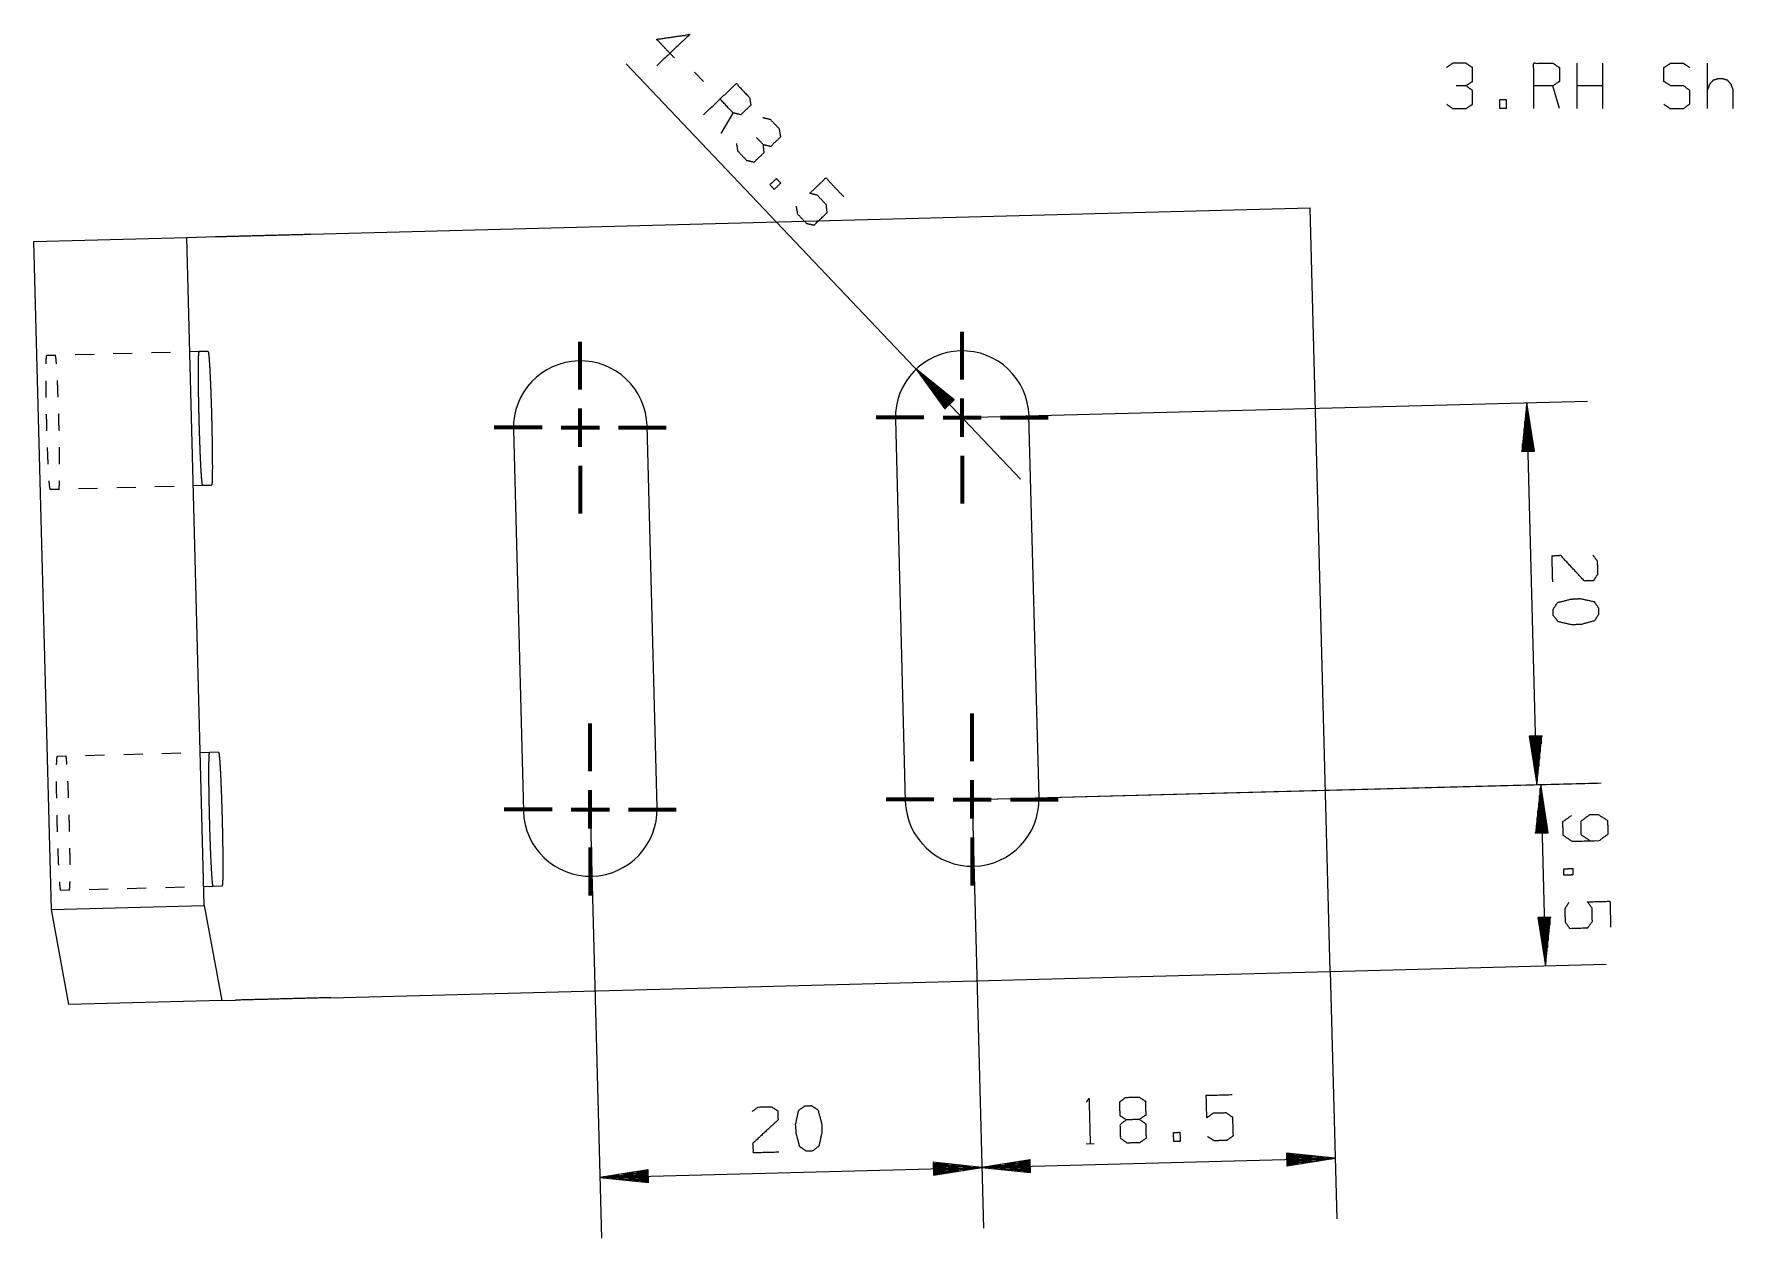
# Model space of a CAD drawing. Header units: millimetres. Extents: x 0 to 210, y 0 to 297.
# Drawn here: x 48.8 to 137.7, y 179 to 242 of the extents above; entities that cross this region are included whole.
import ezdxf

# ---------------------------------------------------------------- set-up
doc = ezdxf.new("R2010")
doc.units = ezdxf.units.MM
doc.layers.add('1', color=7, linetype='Continuous', true_color=0xffffff)

msp = doc.modelspace()

# ---------------------------------------------------------------- linework, layer by layer
at = {"layer": '1', "color": 13, "linetype": 'Continuous', "lineweight": 18}
for p, q in [((100.433, 218.705), (79.784, 240.46)), ((96.959, 222.85), (94.968, 224.462)), ((94.968, 224.462), (96.474, 222.39)), ((96.698, 222.602), (95.083, 224.305)), ((96.735, 222.637), (95.119, 224.34)), ((96.662, 222.567), (95.311, 223.99)), ((96.772, 222.672), (95.422, 224.095)), ((96.625, 222.532), (95.54, 223.675)), ((96.809, 222.707), (95.724, 223.85)), ((96.588, 222.497), (95.769, 223.36)), ((96.846, 222.742), (96.027, 223.605)), ((96.883, 222.777), (96.329, 223.36)), ((96.551, 222.462), (95.998, 223.045)), ((96.514, 222.427), (96.227, 222.73)), ((96.477, 222.392), (96.455, 222.416)), ((96.477, 222.392), (96.455, 222.416)), ((96.474, 222.39), (96.959, 222.85)), ((96.919, 222.812), (96.632, 223.115)), ((96.956, 222.847), (96.934, 222.87)), ((96.956, 222.847), (96.934, 222.87)), ((97.378, 221.923), (130.112, 222.781)), ((126.938, 222.698), (126.67, 220.15)), ((126.979, 220.158), (126.917, 222.504)), ((127.339, 220.167), (126.938, 222.698)), ((127.461, 202.704), (126.938, 222.698)), ((127.03, 220.159), (126.968, 222.505)), ((126.877, 220.155), (126.836, 221.73)), ((126.928, 220.156), (126.877, 222.117)), ((127.08, 220.16), (127.029, 222.121)), ((127.131, 220.162), (127.09, 221.737)), ((126.776, 220.152), (126.755, 220.956)), ((126.827, 220.154), (126.795, 221.343)), ((127.182, 220.163), (127.151, 221.352)), ((127.233, 220.164), (127.212, 220.968)), ((127.284, 220.166), (127.273, 220.583)), ((126.67, 220.15), (127.339, 220.167)), ((126.674, 220.15), (126.673, 220.182)), ((126.674, 220.15), (126.673, 220.182)), ((126.725, 220.151), (126.714, 220.569)), ((127.334, 220.167), (127.334, 220.199)), ((127.334, 220.167), (127.334, 220.199)), ((127.729, 205.252), (127.061, 205.235)), ((127.061, 205.235), (127.461, 202.704)), ((127.065, 205.235), (127.066, 205.203)), ((127.065, 205.235), (127.066, 205.203)), ((127.116, 205.236), (127.126, 204.819)), ((127.166, 205.238), (127.187, 204.434)), ((127.217, 205.239), (127.248, 204.05)), ((127.268, 205.24), (127.309, 203.665)), ((127.319, 205.242), (127.37, 203.281)), ((127.369, 205.243), (127.431, 202.897)), ((127.42, 205.244), (127.482, 202.898)), ((127.461, 202.704), (127.729, 205.252)), ((127.471, 205.246), (127.522, 203.285)), ((127.522, 205.247), (127.563, 203.672)), ((127.573, 205.248), (127.604, 204.059)), ((127.623, 205.25), (127.644, 204.446)), ((127.674, 205.251), (127.685, 204.833)), ((127.725, 205.252), (127.726, 205.22)), ((127.725, 205.252), (127.726, 205.22)), ((97.901, 201.93), (130.836, 202.793)), ((97.901, 201.93), (130.635, 202.788)), ((97.901, 201.93), (98.489, 179.484)), ((97.901, 201.93), (98.489, 179.485)), ((127.662, 202.71), (127.394, 200.162)), ((127.652, 200.169), (127.601, 202.129)), ((127.703, 200.17), (127.641, 202.516)), ((128.063, 200.179), (127.662, 202.71)), ((127.662, 202.71), (127.91, 193.213)), ((127.754, 200.171), (127.692, 202.517)), ((127.804, 200.173), (127.753, 202.133)), ((77.908, 201.407), (78.496, 178.96)), ((127.551, 200.166), (127.519, 201.355)), ((127.601, 200.167), (127.56, 201.742)), ((127.855, 200.174), (127.814, 201.749)), ((127.906, 200.175), (127.875, 201.364)), ((127.394, 200.162), (128.063, 200.179)), ((127.398, 200.162), (127.397, 200.194)), ((127.398, 200.162), (127.397, 200.194)), ((127.449, 200.163), (127.438, 200.581)), ((127.5, 200.165), (127.479, 200.968)), ((127.957, 200.177), (127.936, 200.98)), ((128.008, 200.178), (127.997, 200.595)), ((128.058, 200.179), (128.057, 200.211)), ((128.058, 200.179), (128.057, 200.211)), ((128.178, 195.761), (127.51, 195.743)), ((127.51, 195.743), (127.91, 193.213)), ((127.514, 195.743), (127.515, 195.712)), ((127.514, 195.743), (127.515, 195.712)), ((127.565, 195.745), (127.576, 195.327)), ((127.615, 195.746), (127.636, 194.943)), ((127.666, 195.747), (127.697, 194.558)), ((127.717, 195.749), (127.758, 194.174)), ((127.768, 195.75), (127.819, 193.79)), ((127.819, 195.751), (127.88, 193.405)), ((127.869, 195.753), (127.931, 193.406)), ((127.91, 193.213), (128.178, 195.761)), ((127.92, 195.754), (127.971, 193.794)), ((127.971, 195.755), (128.012, 194.181)), ((128.022, 195.757), (128.053, 194.568)), ((128.072, 195.758), (128.094, 194.955)), ((128.123, 195.759), (128.134, 195.342)), ((128.174, 195.761), (128.175, 195.729)), ((128.174, 195.761), (128.175, 195.729)), ((116.644, 192.918), (131.084, 193.296)), ((116.644, 192.918), (116.983, 179.969)), ((114.352, 183.411), (114.369, 182.742)), ((116.9, 183.143), (114.352, 183.411)), ((114.352, 183.406), (114.384, 183.407)), ((114.352, 183.406), (114.384, 183.407)), ((114.353, 183.356), (114.771, 183.367)), ((114.354, 183.305), (115.158, 183.326)), ((114.356, 183.254), (115.545, 183.285)), ((114.357, 183.203), (115.932, 183.244)), ((78.413, 182.134), (98.406, 182.658)), ((80.943, 182.535), (78.413, 182.134)), ((80.947, 182.378), (79.758, 182.347)), ((80.946, 182.429), (80.143, 182.408)), ((80.945, 182.48), (80.527, 182.469)), ((80.943, 182.531), (80.911, 182.53)), ((80.943, 182.531), (80.911, 182.53)), ((80.961, 181.866), (80.943, 182.535)), ((95.858, 182.926), (95.876, 182.257)), ((98.406, 182.658), (95.858, 182.926)), ((95.858, 182.921), (95.89, 182.922)), ((95.858, 182.921), (95.89, 182.922)), ((95.859, 182.871), (96.277, 182.881)), ((95.861, 182.82), (96.664, 182.841)), ((95.862, 182.769), (97.051, 182.8)), ((95.863, 182.718), (97.438, 182.759)), ((95.865, 182.667), (97.825, 182.719)), ((95.866, 182.617), (98.212, 182.678)), ((95.867, 182.566), (98.214, 182.627)), ((95.869, 182.515), (97.829, 182.566)), ((95.87, 182.464), (97.445, 182.505)), ((95.871, 182.413), (97.06, 182.445)), ((95.873, 182.363), (96.676, 182.384)), ((95.876, 182.257), (98.406, 182.658)), ((98.406, 182.659), (116.9, 183.143)), ((100.936, 183.059), (98.406, 182.659)), ((98.406, 182.659), (100.954, 182.391)), ((100.944, 182.75), (98.598, 182.689)), ((100.946, 182.7), (98.599, 182.638)), ((100.943, 182.801), (98.982, 182.75)), ((100.947, 182.649), (98.986, 182.598)), ((100.942, 182.852), (99.367, 182.811)), ((100.948, 182.598), (99.374, 182.557)), ((100.94, 182.903), (99.751, 182.872)), ((100.95, 182.547), (99.761, 182.516)), ((100.939, 182.954), (100.136, 182.932)), ((100.951, 182.496), (100.148, 182.475)), ((100.938, 183.004), (100.52, 182.993)), ((100.952, 182.446), (100.535, 182.435)), ((100.936, 183.055), (100.904, 183.054)), ((100.936, 183.055), (100.904, 183.054)), ((100.954, 182.395), (100.922, 182.394)), ((100.954, 182.395), (100.922, 182.394)), ((100.954, 182.391), (100.936, 183.059)), ((114.358, 183.152), (116.319, 183.204)), ((114.36, 183.102), (116.706, 183.163)), ((114.361, 183.051), (116.707, 183.112)), ((114.362, 183), (116.323, 183.051)), ((114.364, 182.949), (115.939, 182.991)), ((114.365, 182.899), (115.554, 182.93)), ((114.366, 182.848), (115.17, 182.869)), ((114.368, 182.797), (114.785, 182.808)), ((114.369, 182.742), (116.9, 183.143)), ((114.369, 182.746), (114.401, 182.747)), ((114.369, 182.746), (114.401, 182.747)), ((78.413, 182.134), (80.961, 181.866)), ((80.951, 182.226), (78.605, 182.165)), ((80.953, 182.175), (78.606, 182.114)), ((80.95, 182.277), (78.989, 182.225)), ((80.954, 182.124), (78.993, 182.073)), ((80.949, 182.328), (79.374, 182.286)), ((80.955, 182.074), (79.38, 182.032)), ((80.957, 182.023), (79.767, 181.992)), ((80.958, 181.972), (80.155, 181.951)), ((80.959, 181.921), (80.542, 181.91)), ((80.961, 181.871), (80.929, 181.87)), ((80.961, 181.871), (80.929, 181.87)), ((95.874, 182.312), (96.292, 182.323)), ((95.875, 182.261), (95.907, 182.262)), ((95.875, 182.261), (95.907, 182.262))]:
    msp.add_line(p, q, dxfattribs=at)
at = {"layer": '1', "color": 95, "linetype": 'Continuous', "lineweight": 18}
for p, q in [((129.574, 238.108), (129.574, 240.483)), ((130.918, 238.108), (130.918, 240.483)), ((136.404, 238.108), (136.404, 240.483)), ((83.829, 239.528), (83.366, 240.015)), ((128.641, 238.108), (128.305, 239.308)), ((130.918, 239.308), (129.574, 239.308)), ((84.757, 236.807), (85.396, 237.877)), ((103.867, 183.894), (104.292, 183.906))]:
    msp.add_line(p, q, dxfattribs=at)
at = {"layer": '1', "color": 30, "linetype": 'Continuous', "lineweight": 25}
for p, q in [((63.278, 231.534), (115.596, 232.904)), ((116.644, 192.918), (115.596, 232.904)), ((48.787, 231.155), (56.782, 231.364)), ((56.782, 231.364), (58.282, 231.403)), ((57.698, 196.376), (56.782, 231.364)), ((49.703, 196.167), (48.787, 231.155)), ((57.904, 225.391), (57.432, 225.379)), ((81.407, 201.498), (80.883, 221.492)), ((93.879, 221.832), (94.402, 201.839)), ((101.4, 202.022), (100.876, 222.015)), ((73.886, 221.308), (74.409, 201.315)), ((57.616, 218.381), (58.087, 218.394)), ((58.453, 204.399), (57.982, 204.386)), ((58.165, 197.389), (58.636, 197.401)), ((49.703, 196.167), (57.698, 196.376)), ((50.619, 191.189), (49.703, 196.167)), ((57.698, 196.376), (58.614, 191.398)), ((64.326, 191.548), (116.644, 192.918)), ((58.614, 191.398), (50.619, 191.189)), ((58.614, 191.398), (59.329, 191.417))]:
    msp.add_line(p, q, dxfattribs=at)
at = {"layer": '1', "color": 252, "linetype": 'Continuous', "lineweight": 70}
for p, q in [((97.378, 223.923), (97.378, 226.423)), ((77.385, 223.4), (77.385, 225.9)), ((77.385, 220.4), (77.385, 222.4)), ((97.378, 220.923), (97.378, 222.923)), ((95.378, 221.923), (92.878, 221.923)), ((96.378, 221.923), (98.378, 221.923)), ((99.378, 221.923), (101.878, 221.923)), ((75.385, 221.4), (72.885, 221.4)), ((76.385, 221.4), (78.385, 221.4)), ((79.385, 221.4), (81.885, 221.4)), ((97.378, 219.924), (97.378, 217.424)), ((77.385, 219.4), (77.385, 216.9)), ((97.901, 203.93), (97.901, 206.43)), ((77.908, 203.407), (77.908, 205.907)), ((97.901, 200.93), (97.901, 202.93)), ((77.908, 200.407), (77.908, 202.407)), ((95.901, 201.93), (93.401, 201.93)), ((96.901, 201.93), (98.901, 201.93)), ((99.901, 201.93), (102.401, 201.93)), ((75.908, 201.407), (73.408, 201.407)), ((76.908, 201.407), (78.908, 201.407)), ((79.908, 201.407), (82.408, 201.407)), ((77.908, 199.407), (77.908, 196.907)), ((97.901, 199.93), (97.901, 197.43))]:
    msp.add_line(p, q, dxfattribs=at)
at = {"layer": '1', "color": 43, "linetype": 'Continuous', "lineweight": 18}
for p, q in [((49.938, 225.183), (49.438, 225.17)), ((51.936, 225.235), (50.937, 225.209)), ((53.935, 225.287), (52.936, 225.261)), ((55.934, 225.34), (54.934, 225.314)), ((57.432, 225.379), (56.933, 225.366)), ((49.621, 218.172), (50.121, 218.185)), ((51.12, 218.211), (52.12, 218.238)), ((53.119, 218.264), (54.118, 218.29)), ((55.117, 218.316), (56.117, 218.342)), ((57.116, 218.368), (57.616, 218.381)), ((50.487, 204.19), (49.988, 204.177)), ((52.486, 204.242), (51.487, 204.216)), ((54.485, 204.295), (53.485, 204.268)), ((56.483, 204.347), (55.484, 204.321)), ((57.982, 204.386), (57.483, 204.373)), ((50.171, 197.179), (50.671, 197.192)), ((51.67, 197.219), (52.669, 197.245)), ((53.669, 197.271), (54.668, 197.297)), ((55.667, 197.323), (56.666, 197.349)), ((57.666, 197.376), (58.165, 197.389))]:
    msp.add_line(p, q, dxfattribs=at)
at = {"layer": '1', "color": 30, "linetype": 'Continuous', "lineweight": 25}
for centre, start, end in [((97.378, 221.923), 1.5, 181.5), ((77.385, 221.4), 1.5, 181.5), ((97.901, 201.93), 181.5, 1.5), ((77.908, 201.407), 181.5, 1.5)]:
    msp.add_arc(centre, 3.5, start, end, dxfattribs=at)
at = {"layer": '1', "color": 95, "linetype": 'Continuous', "lineweight": 18}
for points, knots in [([(82.311, 240.763), (81.387, 241.738), (83.114, 241.988), (81.391, 240.353)], [0, 0, 0.245871, 0.565295, 1, 1]), ([(123.752, 239.308), (124.088, 239.533), (124.088, 240.258), (123.752, 240.483), (123.063, 240.483), (122.727, 240.258)], [0, 0, 0.153874, 0.429851, 0.583726, 0.846126, 1, 1]), ([(127.298, 238.108), (127.298, 240.483), (128.305, 240.483), (128.641, 240.258), (128.641, 239.533), (128.305, 239.308), (127.298, 239.308)], [0, 0, 0.400951, 0.571034, 0.639278, 0.761673, 0.829917, 1, 1]), ([(134.109, 238.333), (134.445, 238.108), (135.135, 238.108), (135.47, 238.358), (135.47, 239.058), (135.135, 239.308), (134.463, 239.308), (134.109, 239.533), (134.109, 240.258), (134.463, 240.483), (135.135, 240.483), (135.47, 240.258)], [0, 0, 0.068035, 0.184055, 0.254521, 0.372334, 0.442799, 0.555843, 0.62637, 0.748394, 0.818921, 0.931965, 1, 1]), ([(83.832, 237.781), (85.555, 239.416), (86.248, 238.686), (86.316, 238.287), (85.79, 237.788), (85.396, 237.877), (84.702, 238.607)], [0, 0, 0.400951, 0.571033, 0.639278, 0.761673, 0.829916, 1, 1]), ([(122.745, 238.333), (123.063, 238.108), (123.752, 238.108), (124.088, 238.333), (124.088, 239.058), (123.752, 239.308), (123.24, 239.308)], [0, 0, 0.124118, 0.343687, 0.472445, 0.703375, 0.836731, 1, 1]), ([(136.404, 239.083), (136.51, 239.383), (136.704, 239.608), (136.952, 239.683), (137.181, 239.683), (137.429, 239.608), (137.623, 239.383), (137.729, 239.083), (137.729, 238.108)], [0, 0, 0.107749, 0.208449, 0.296007, 0.373818, 0.461376, 0.562076, 0.669825, 1, 1]), ([(125.516, 238.108), (125.852, 238.108), (125.852, 238.583), (125.516, 238.583), (125.516, 238.108)], [0, 0, 0.207086, 0.5, 0.707086, 1, 1]), ([(86.963, 236.226), (87.358, 236.137), (87.883, 236.636), (87.815, 237.035), (87.341, 237.534), (86.946, 237.623)], [0, 0, 0.153874, 0.429852, 0.583727, 0.846125, 1, 1]), ([(85.562, 236.285), (85.618, 235.899), (86.093, 235.399), (86.487, 235.311), (87.013, 235.81), (86.963, 236.226), (86.61, 236.597)], [0, 0, 0.12412, 0.343687, 0.472445, 0.703379, 0.836728, 1, 1]), ([(87.307, 234.12), (87.538, 233.877), (87.883, 234.204), (87.652, 234.447), (87.307, 234.12)], [0, 0, 0.207094, 0.5, 0.707089, 1, 1]), ([(88.685, 232.996), (88.753, 232.597), (89.227, 232.097), (89.622, 232.009), (90.311, 232.663), (90.261, 233.078), (89.786, 233.578), (89.392, 233.667), (90.244, 234.476), (91.181, 233.489)], [0, 0, 0.062227, 0.168342, 0.230569, 0.376814, 0.441264, 0.547379, 0.609607, 0.790489, 1, 1]), ([(130.39, 214.726), (130.623, 214.414), (130.641, 213.725), (130.425, 213.383), (129.95, 213.371), (128.715, 214.7), (128.241, 214.67), (128.276, 213.327)], [0, 0, 0.069695, 0.192977, 0.265274, 0.350228, 0.674741, 0.759752, 1, 1]), ([(128.322, 211.564), (128.581, 211.235), (129.285, 211.076), (129.76, 211.089), (130.48, 211.284), (130.696, 211.626), (130.688, 211.962), (130.454, 212.291), (129.725, 212.449), (129.25, 212.419), (128.555, 212.242), (128.313, 211.899), (128.322, 211.564)], [0, 0, 0.067525, 0.18397, 0.260583, 0.380942, 0.44614, 0.500305, 0.565503, 0.685862, 0.762528, 0.878308, 0.945835, 1, 1]), ([(129.272, 201.08), (128.806, 200.75), (128.824, 200.061), (129.308, 199.738), (130.732, 199.775), (131.198, 200.123), (131.18, 200.812), (130.697, 201.118), (130.222, 201.123), (129.756, 200.775), (129.774, 200.086), (130.257, 199.763)], [0, 0, 0.076856, 0.169525, 0.247728, 0.439296, 0.5175, 0.610169, 0.687024, 0.750924, 0.829128, 0.921797, 1, 1]), ([(128.87, 198.298), (128.879, 197.962), (129.354, 197.974), (129.345, 198.31), (128.87, 198.298)], [0, 0, 0.207088, 0.499997, 0.707085, 1, 1]), ([(129.141, 196.54), (128.925, 196.199), (128.943, 195.51), (129.177, 195.18), (130.127, 195.205), (130.368, 195.547), (130.35, 196.236), (130.116, 196.566), (131.291, 196.597), (131.326, 195.236)], [0, 0, 0.062228, 0.168344, 0.230572, 0.376815, 0.441265, 0.547381, 0.609608, 0.79049, 1, 1]), ([(89.547, 183.519), (89.876, 183.777), (90.034, 184.482), (90.022, 184.957), (89.826, 185.677), (89.484, 185.893), (89.149, 185.884), (88.819, 185.65), (88.661, 184.921), (88.691, 184.447), (88.869, 183.751), (89.211, 183.51), (89.547, 183.519)], [0, 0, 0.067525, 0.183972, 0.260582, 0.380943, 0.446142, 0.500307, 0.565504, 0.685863, 0.762527, 0.87831, 0.945835, 1, 1]), ([(103.881, 186.071), (104.017, 186.274), (104.08, 183.9)], [0, 0, 0.093494, 1, 1]), ([(105.97, 185.15), (105.646, 185.366), (105.628, 186.091), (105.94, 186.324), (106.629, 186.343), (106.97, 186.126), (106.989, 185.402), (106.66, 185.168), (105.97, 185.15), (105.641, 184.891), (105.66, 184.191), (106.002, 183.95), (106.691, 183.968), (107.021, 184.202), (107.002, 184.927), (106.66, 185.168)], [0, 0, 0.047575, 0.136087, 0.18366, 0.267816, 0.317167, 0.405679, 0.45503, 0.539186, 0.590298, 0.675758, 0.72687, 0.811026, 0.860376, 0.948888, 1, 1]), ([(110.212, 184.286), (110.553, 184.069), (111.242, 184.088), (111.572, 184.321), (111.547, 185.271), (111.205, 185.512), (110.516, 185.494), (110.186, 185.26), (110.155, 186.435), (111.516, 186.471)], [0, 0, 0.062228, 0.168343, 0.230569, 0.376812, 0.441263, 0.547379, 0.609608, 0.790489, 1, 1]), ([(86.384, 185.587), (86.696, 185.82), (87.385, 185.838), (87.727, 185.622), (87.739, 185.147), (86.41, 183.912), (86.44, 183.437), (87.783, 183.472)], [0, 0, 0.069694, 0.192978, 0.265275, 0.350229, 0.67474, 0.759754, 1, 1]), ([(108.454, 184.015), (108.79, 184.023), (108.777, 184.498), (108.442, 184.489), (108.454, 184.015)], [0, 0, 0.207087, 0.499997, 0.70709, 1, 1])]:
    msp.add_open_spline(points, degree=1, knots=knots, dxfattribs=at)
at = {"layer": '1', "color": 30, "linetype": 'Continuous', "lineweight": 25}
for points, knots in [([(58.282, 231.403), (58.432, 231.407), (59.418, 231.433), (60.206, 231.454), (62.184, 231.506), (63.278, 231.534)], [0, 0, 0.029977, 0.227318, 0.385111, 0.781052, 1, 1]), ([(57.616, 218.381), (57.591, 218.483), (57.563, 218.781), (57.532, 219.26), (57.501, 219.891), (57.471, 220.637), (57.444, 221.456), (57.422, 222.3), (57.406, 223.119), (57.397, 223.866), (57.395, 224.498), (57.4, 224.977), (57.413, 225.277), (57.432, 225.379)], [0, 0, 0.014848, 0.057647, 0.126097, 0.216252, 0.32288, 0.439795, 0.560206, 0.67712, 0.783751, 0.873903, 0.942353, 0.985153, 1, 1]), ([(57.904, 225.391), (57.928, 225.29), (57.957, 224.992), (57.987, 224.513), (58.018, 223.882), (58.048, 223.136), (58.075, 222.317), (58.097, 221.473), (58.113, 220.654), (58.123, 219.907), (58.124, 219.275), (58.119, 218.796), (58.106, 218.496), (58.087, 218.394)], [0, 0, 0.014848, 0.057647, 0.126097, 0.216252, 0.32288, 0.439795, 0.560206, 0.67712, 0.783751, 0.873903, 0.942353, 0.985153, 1, 1]), ([(58.165, 197.389), (58.141, 197.49), (58.112, 197.788), (58.082, 198.267), (58.05, 198.898), (58.021, 199.645), (57.994, 200.463), (57.972, 201.307), (57.956, 202.126), (57.946, 202.873), (57.945, 203.505), (57.95, 203.984), (57.963, 204.284), (57.982, 204.386)], [0, 0, 0.014848, 0.057646, 0.126097, 0.216251, 0.322879, 0.439794, 0.560204, 0.677118, 0.783749, 0.8739, 0.94235, 0.985151, 1, 1]), ([(58.453, 204.399), (58.478, 204.297), (58.506, 203.999), (58.537, 203.52), (58.568, 202.889), (58.598, 202.143), (58.625, 201.324), (58.647, 200.48), (58.663, 199.661), (58.672, 198.914), (58.674, 198.282), (58.669, 197.803), (58.656, 197.503), (58.636, 197.401)], [0, 0, 0.014845, 0.057647, 0.126097, 0.216252, 0.32288, 0.439795, 0.560206, 0.67712, 0.783748, 0.873903, 0.942353, 0.985153, 1, 1]), ([(64.326, 191.548), (63.232, 191.519), (61.253, 191.467), (60.465, 191.447), (59.479, 191.421), (59.329, 191.417)], [0, 0, 0.218948, 0.614889, 0.772682, 0.970023, 1, 1])]:
    msp.add_open_spline(points, degree=1, knots=knots, dxfattribs=at)
at = {"layer": '1', "color": 43, "linetype": 'Continuous', "lineweight": 18}
for points, knots in [([(49.438, 225.17), (49.419, 225.067), (49.406, 224.768), (49.406, 224.734)], [0, 0, 0.237546, 0.922354, 1, 1]), ([(49.964, 224.748), (49.962, 224.782), (49.934, 225.081), (49.909, 225.182)], [0, 0, 0.077611, 0.762432, 1, 1]), ([(49.402, 223.858), (49.402, 223.656), (49.411, 222.982)], [0, 0, 0.229997, 1, 1]), ([(50.051, 222.999), (50.024, 223.673), (50.014, 223.874)], [0, 0, 0.770008, 1, 1]), ([(49.427, 222.106), (49.428, 222.09), (49.45, 221.247), (49.45, 221.231)], [0, 0, 0.018364, 0.981654, 1, 1]), ([(50.103, 221.248), (50.103, 221.264), (50.08, 222.107), (50.08, 222.123)], [0, 0, 0.01834, 0.981654, 1, 1]), ([(49.479, 220.355), (49.506, 219.681), (49.516, 219.48)], [0, 0, 0.769984, 1, 1]), ([(50.129, 219.496), (50.128, 219.698), (50.12, 220.372)], [0, 0, 0.230016, 1, 1]), ([(49.566, 218.606), (49.568, 218.572), (49.597, 218.273), (49.621, 218.172)], [0, 0, 0.077611, 0.76243, 1, 1]), ([(50.092, 218.184), (50.111, 218.287), (50.124, 218.586), (50.125, 218.62)], [0, 0, 0.237546, 0.922354, 1, 1]), ([(49.988, 204.177), (49.968, 204.075), (49.956, 203.775), (49.955, 203.741)], [0, 0, 0.237547, 0.922354, 1, 1]), ([(50.514, 203.756), (50.512, 203.79), (50.483, 204.088), (50.459, 204.189)], [0, 0, 0.077611, 0.76243, 1, 1]), ([(49.951, 202.865), (49.952, 202.664), (49.96, 201.989)], [0, 0, 0.230016, 1, 1]), ([(50.601, 202.006), (50.574, 202.68), (50.564, 202.881)], [0, 0, 0.770008, 1, 1]), ([(49.977, 201.114), (49.977, 201.097), (49.999, 200.254), (50, 200.238)], [0, 0, 0.01834, 0.981654, 1, 1]), ([(50.653, 200.255), (50.652, 200.271), (50.63, 201.115), (50.63, 201.131)], [0, 0, 0.01834, 0.981654, 1, 1]), ([(50.029, 199.362), (50.056, 198.689), (50.066, 198.487)], [0, 0, 0.770008, 1, 1]), ([(50.678, 198.503), (50.678, 198.705), (50.669, 199.379)], [0, 0, 0.230016, 1, 1]), ([(50.116, 197.613), (50.118, 197.579), (50.146, 197.28), (50.171, 197.179)], [0, 0, 0.077611, 0.76243, 1, 1]), ([(50.642, 197.192), (50.661, 197.294), (50.674, 197.594), (50.674, 197.628)], [0, 0, 0.237546, 0.922354, 1, 1])]:
    msp.add_open_spline(points, degree=1, knots=knots, dxfattribs=at)

doc.saveas('drawing.dxf')
